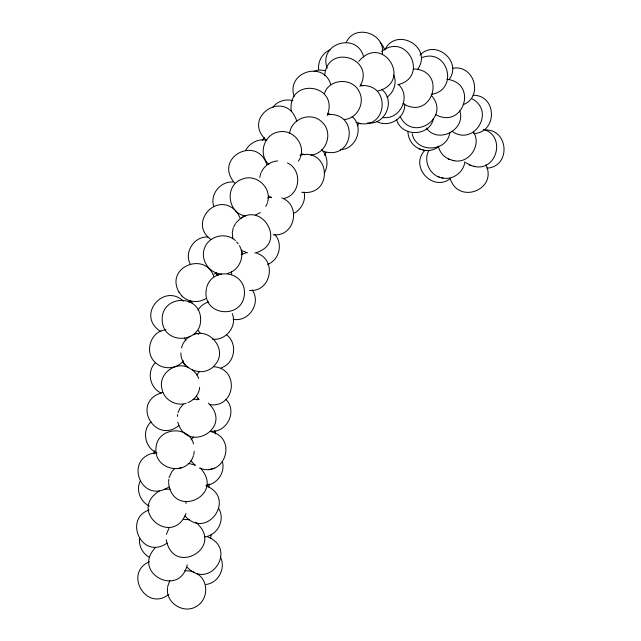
<?xml version="1.0" encoding="UTF-8"?>
<svg xmlns="http://www.w3.org/2000/svg" width="641" height="641" viewBox="0 0 641 641"><rect width="100%" height="100%" fill="white"/><g stroke="black" fill="none" stroke-linecap="round" stroke-linejoin="round"><path stroke-width="0.96" d="M167.581 587.741C165.226 603.117 184.344 614.831 197.099 605.977C208.637 598.886 208.654 580.145 196.691 573.487M209.118 483.867L209.054 487.408M166.251 539.714C173.07 577.405 225.632 547.11 195.689 522.271M168.599 482.641C172.485 519.643 225.961 495.637 200.208 467.922M211.218 534.153L210.649 538.424M382.236 53.852C386.09 33.46 354.465 23.156 346.236 42.53M139.642 538.368C138.56 545.787 142.574 553.383 148.976 557.125M376.588 121.341C388.839 128.456 405.657 117.992 404.695 103.842M417.539 69.508C433.508 47.306 396.266 25.985 384.744 50.006M403.029 103.57C432.274 121.582 447.835 70.206 413.525 68.916M400.16 116.406C412.395 142.606 450.767 117.936 431.762 95.854M431.369 94.379C459.26 90.044 448.075 47.73 421.914 57.57M324.691 75.526C327.214 42.931 376.211 58.107 359.93 86.519M199.655 387.3C199.183 394.031 194.207 400.216 187.957 402.58M154.096 453.884L154.449 450.615M168.615 481.687L168.879 479.236M193.758 454.99L194.239 451.312M206.506 288.474C200.601 317.007 244.974 320.58 244.461 291.783C243.732 270.67 212.267 266.912 206.65 287.488M177.421 416.426L177.725 414.511M267.553 202.107C272.113 187.637 255.927 173.166 242.05 179.208C224.054 185.105 227.491 213.79 245.807 215.985M449.774 132.383C447.594 152.35 415.897 153.487 412.179 133.681M233.244 227.884L232.274 232.643L232.811 238.668M464.837 161.82C463.731 172.485 452.017 180.858 441.593 177.701M300.292 157.398C305.725 144.073 292.584 128.697 278.571 131.958C263.98 134.169 257.69 154.673 268.932 164.392M259.757 177.397L260.895 172.862M187.228 564.857C179.272 598.686 130.9 572.317 155.659 547.438M289.604 133.456C291.182 118.216 311.83 111.093 322.287 122.399C333.608 132.847 326.381 153.88 310.941 155.042M167.589 586.803L169.849 580.345M186.034 513.513C172.349 547.783 127.447 510.645 159.353 490.998M433.452 118.657C429.694 136.773 401.57 137.254 396.619 119.739M357.726 125.836L358.72 123.112M324.426 93.538C329.001 78.707 351.901 77.241 358.848 91.022C365.618 102.32 357.566 118.593 344.265 119.522M181.419 347.871L183.222 343.255L186.178 339.265L190.081 336.188M166.412 534.322L169.064 527.936M193.382 455.831C186.659 477.225 153.191 469.909 156.051 447.594C157.285 427.435 188.494 424.59 193.614 443.989M327.271 115.396C339.658 83.779 287.168 76.752 291.262 110.957M324.65 155.475L326.069 152.294M324.394 172.79C328.745 165.362 327.527 155.434 321.429 149.345M178.022 412.596L180.025 408.181L183.15 404.455M140.395 480.766C135.604 489.78 140.275 501.727 149.345 506.045M169.056 477.601L172.004 471.399L174.681 468.619M265.791 206.402L267.401 203.029M233.685 227.018L235.455 223.549M428.885 150.419C422.683 161.404 430.456 176.604 442.995 178.126M261.368 172.052C264.324 165.731 270.726 161.348 277.705 160.915M298.361 161.131L300.1 158.223M449.029 79.708C462.65 61.48 435.551 38.748 419.903 55.134M191.098 439.766L193.47 436.986M245.623 150.459C249.589 142.951 258.339 138.344 266.76 140.259M197.957 310.076C200.312 306.246 204.046 303.385 208.333 302.031M272.794 107.319C277.184 101.278 285.726 98.514 292.857 100.757M262.257 140.307L264.509 137.559M358.744 61.432C382.445 32.803 413.589 81.808 377.597 91.134M165.971 329.803C150.491 330.948 143.784 352.574 155.491 362.678C146.276 371.323 149.834 388.158 161.236 393.077M196.675 375.001L199.175 372.012M197.132 399.936L198.381 398.446M236.112 222.828C258.836 195.938 290.181 243.74 254.765 253.059M151.068 421.834C141.341 430.616 145.026 448.163 157.053 452.923M425.023 150.162C409.174 166.155 432.33 192.412 450.439 178.591M183.526 360.811C176.756 369.184 163.279 370.153 155.491 362.678M178.943 425.504C154.938 445.303 129.907 401.37 162.822 392.444M168.807 594.407C146.228 612.227 123.376 572.822 149.417 561.748M188.967 302.296L190.529 301.062M381.467 51.568C407.027 31.265 429.614 77.2 397.732 84.772M386.924 97.304C393.782 92.488 397.212 82.849 393.734 74.997M438.748 146.629C434.358 150.09 428.228 151.548 422.828 149.938M167.333 543.087L163.118 545.491M327.88 114.883L329.538 113.826M240.343 218.573L244.229 216.145M260.366 212.556L255.39 215.064M293.618 213.453C301.406 209.647 306.142 200.553 304.106 192.012M241.112 254.701L246.384 252.658M168.839 486.976C140.531 505.541 122.695 456.504 156.46 452.626M199.455 468.074C224.991 478.306 238.075 437.731 210.681 431.617M206.114 298.426C198.582 303.393 187.733 302.352 181.611 295.637M220.993 367.91C234.951 363.631 238.083 343.528 226.626 334.842M463.211 104.667C483.923 96.727 474.06 63.876 452.474 68.339M330.291 49.846C322.527 52.706 317.776 61.352 318.625 69.444M193.318 334.778C209.936 327.19 228.18 350.467 215.047 364.721C204.607 378.639 180.49 370.049 180.89 352.814M149.032 510.036C125.099 517.992 139.257 555.483 162.421 545.763M213.998 274.06L216.666 273.058M227.259 273.499C239.101 270.855 245.631 256.144 239.414 245.687M267.521 264.413C279.308 260.238 283.354 243.46 274.701 234.422M313.465 71.463L318.625 70.005L324.939 70.47M186.251 403.293C176.091 406.578 163.776 399.792 162.037 389.031C157.718 374.128 175.482 360.819 188.75 367.662M300.06 155.162C330.756 147.59 333.608 196.627 301.695 192.252M267.738 197.853L271.151 197.027M283.554 198.494C300.493 195.409 302.744 169.897 287.48 162.974M206.009 584.48C218.445 583.006 226.121 568.07 220.384 557.005M177.325 468.715L182.573 467.409M209.158 469.476L214.406 468.178M340.299 149.722C356.372 149.281 364.505 126.998 352.149 116.582M204.431 536.926C217.563 535.676 225.712 519.458 218.557 508.257M473.747 133.52C497.704 132.695 497.184 94.844 473.034 95.277M193.077 399.343L199.151 399.327M486.904 168.166C510.989 166.828 509.01 129.282 485.085 129.931M327.415 114.587C359.609 111.542 354.497 161.596 323.048 151.22M164.28 489.267L170.009 489.107M206.114 485.277C217.251 484.348 225.488 472.257 222.371 461.576M249.533 290.445C271.335 292.224 277.208 259.477 256.737 253.243M184.712 570.722L191.339 571.139L194.68 572.429M210.953 431.273C227.178 432.827 237.763 410.601 225.712 399.279M383.326 117.527C400.689 119.715 411.37 95.974 398.317 84.364M183.775 519.306L189.496 519.795M208.141 237.05C194.535 235.84 183.927 251.937 190.201 264.028M232.883 182.036C220.336 181.074 209.639 194.592 213.79 206.522M446.745 79.236C478.683 82.961 463.267 130.243 435.303 114.41M367.605 122.872C385.153 125.716 395.906 100.573 381.972 89.644M361.308 85.598C391.379 83.602 387.557 130.171 358.535 123.168M188.142 463.403L195.385 465.005M273.234 234.718C294.812 237.298 301.607 205.224 281.816 197.933M212.716 339.241C225.92 340.708 237.571 326.149 232.25 313.585M452.578 160.33C468.162 165.21 482.353 145.395 473.387 131.974M473.435 166.219C496.839 172.693 506.59 135.588 483.33 129.378M233.076 319.25C248.58 322.607 261.672 302.985 252.145 289.996M213.429 366.716C239.405 368.078 236.072 407.796 210.096 404.727M221.626 274.011C209.407 273.491 200.144 260.142 204.399 248.484C208.541 235.872 225.92 231.601 235.479 240.623M247.57 252.858L241.529 250.479M407.94 131.437C407.972 139.169 413.052 146.949 420.544 149.233M465.622 162.67L471.151 165.506M438.236 146.036C439.542 152.125 444.245 157.822 450.294 159.625M437.362 176.387L439.317 176.988M418.589 148.632L424.222 150.371M469.204 164.905L474.837 166.644M448.339 159.024L453.972 160.763M355.971 122.367L360.691 123.825M301.31 153.672L304.715 154.737M196.146 333.336L198.702 334.241M206.073 485.838C237.034 498.169 206.787 540.651 184.904 515.861M207.412 536.757C238.26 548.696 209.719 591.066 187.212 567.341M271.472 197.749L268.387 196.146M472.097 98.818C495.966 111.518 473.579 147.118 451.857 131.141M215.424 273.298L218.301 275.165M211.089 239.606C188.55 224.11 214.831 192.212 234.566 209.623M160.955 331.661C135.323 315.949 163.767 282.192 183.446 301.206M195.08 465.374L190.938 460.775M266.552 140.475C240.279 116.854 286.503 87.785 296.783 121.189M327.743 113.321L329.17 114.627M192.532 369.905L196.619 374.2L198.782 378.462M208.341 403.109C234.141 427.884 186.94 454.765 177.837 422.235M360.667 84.82L361.949 86.102M182.709 362.101L186.178 366.62M235.111 210.248L238.115 213.838L240.055 218.092M236.569 241.881L238.204 243.764M426.297 128.04C438.051 144.377 465.975 129.931 459.821 110.869M380.025 42.282L382.725 45.551L384.576 49.581M198.037 330.419L200.529 333.456M234.71 183.086C212.82 157.926 256.809 134.506 266.712 164.425M196.418 396.138L198.774 399.151M208.357 302.015L208.702 302.48M190.377 300.461L192.46 303.241M213.749 276.495C205.473 251.16 164.793 266.784 178.951 292.088M178.607 291.623L181.836 295.942M184.504 338.039L185.914 340.627M485.902 164.793C497.953 189.712 458.323 204.928 450.198 178.567M330.716 84.291C323.264 60.006 285.726 72.617 294.195 96.342M242.514 253.828L241.361 250.038M363.695 57.001C357.101 31.441 317.96 43.356 327.206 68.21M185.698 501.903L186.194 503.457M214.871 430.359L215.424 433.957M231.473 271.64L231.673 274.564M216.434 272.866L216.57 274.821M200.553 317.648C202.876 343.872 162.566 345.787 162.181 319.643C161.604 295.405 198.646 293.37 200.553 317.648"/></g></svg>
